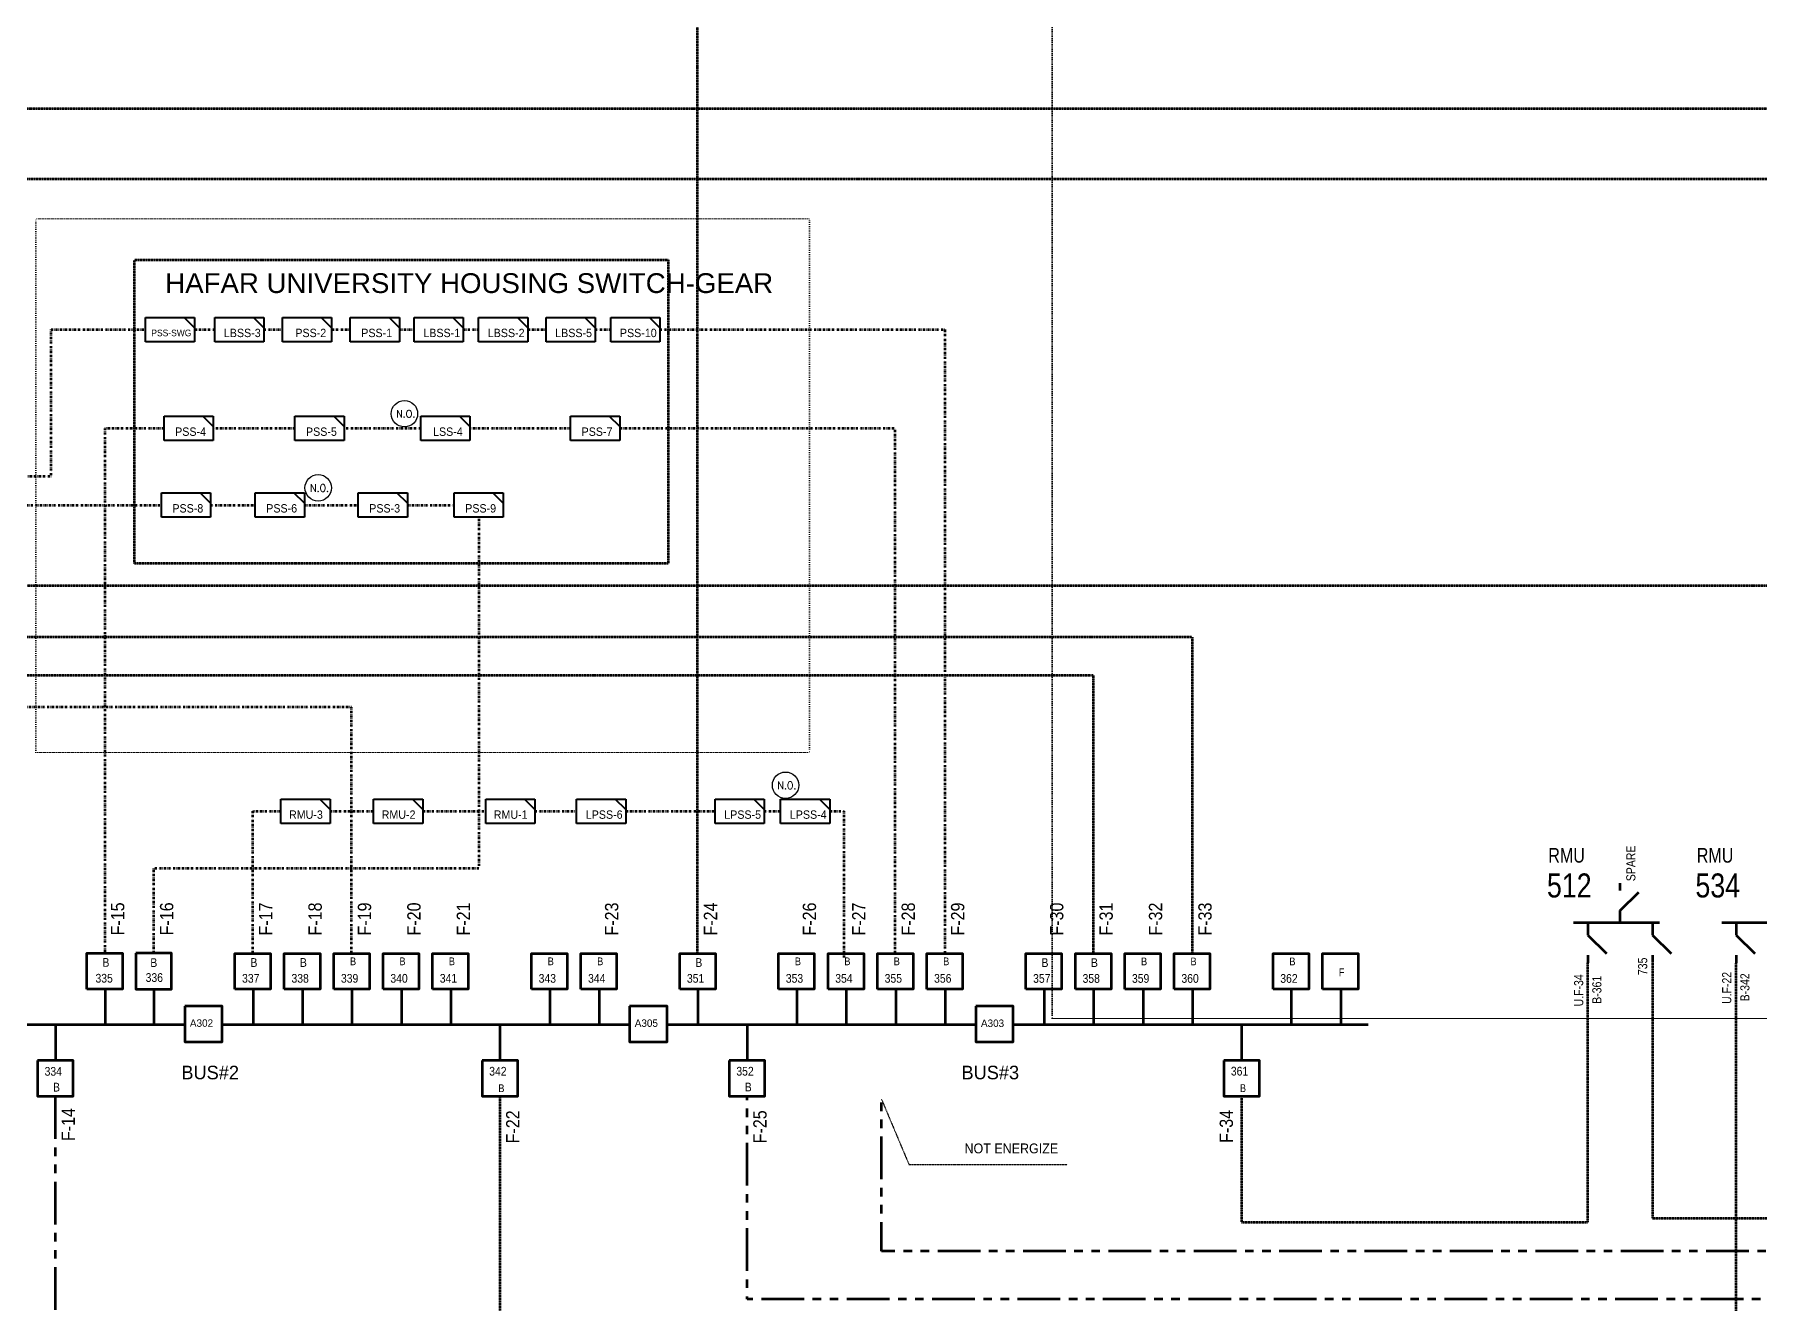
# Model space of a CAD drawing. Header units: metres. Extents: x 65984 to 144644, y -19036 to 23726.
# Drawn here: x 109544 to 110190, y 19814 to 20289 of the extents above; entities that cross this region are included whole.
import ezdxf
from ezdxf.enums import TextEntityAlignment as Align

# ---------------------------------------------------------------- set-up
doc = ezdxf.new("R2010")
doc.units = ezdxf.units.M
doc.header["$MEASUREMENT"] = 0
for name, pattern in [('( Phantom )', [2.5, 1.25, -0.25, 0.25, -0.25, 0.25, -0.25]), ('DGN Style 1', [0.6, 0, -0.6]), ('DGN Style 3', [0.013877, 0, -0.013877]), ('DGN Style 4', [1.6, 0.8, -0.4, 0, -0.4])]:
    doc.linetypes.add(name, pattern=pattern)
for name, color, linetype, lineweight in [('d_eos', 111, 'Continuous', 40), ('d_eos no', 121, 'Continuous', 40), ('d_grid line', 7, 'DGN Style 1', 0), ('d_switch', 95, 'Continuous', 40), ('d_tf no', 6, 'Continuous', 40), ('d_ug cable', 95, 'Continuous', 40), ('d_unit sub', 7, 'Continuous', 40), ('d_village name', 7, 'Continuous', 40), ('EARTH FAULT INDICATOR', 95, 'Continuous', 40), ('FDR  2  19', 172, 'Continuous', 40), ('GRID STATION  04', 7, 'Continuous', 40), ('O H MAIN FEEDER', 4, 'Continuous', 100), ('SW N O', 114, 'Continuous', 30)]:
    doc.layers.add(name, color=color, linetype=linetype, lineweight=lineweight)
doc.styles.add('NASKHF', font='naskhf.shx', dxfattribs={"height": 8})
doc.styles.get("Standard").update_dxf_attribs({"font": 'txt.shx'})
doc.styles.add('Style-Arial', font='arial.ttf')
doc.styles.add('Style-ENGINEERING', font='ENGINEERING.shx')
doc.styles.add('Style-msdefault', font='msdefault.shx')
doc.styles.add('Style-STANDARD', font='STANDARD.shx')
doc.dimstyles.new('ISO-25', dxfattribs={"dimtxt": 20, "dimasz": 16.666667, "dimexe": 8.333333, "dimexo": 4.166667, "dimgap": 4.166667, "dimtad": 1, "dimtxsty": 'Standard', "dimblk": 'NONE', "dimcen": 0, "dimadec": 0, "dimazin": 0, "dimtfac": 1, "dimtdec": 0, "dimtmove": 0, "dimatfit": 1, "dimldrblk": 'NONE', "dimfxl": 1, "dimlwd": 30, "dimarcsym": 0})

# ---------------------------------------------------------------- blocks, each defined once
blk = doc.blocks.new('*U983')
at = {"layer": 'd_unit sub', "color": 5, "linetype": 'Continuous', "lineweight": 40}
for p, q in [((-9.2, 4.61), (9.19, 4.61)), ((-9.2, -4.58), (-9.2, 4.61)), ((9.19, 0.73), (5.31, 4.61)), ((5.97, 4.61), (9.19, 4.61)), ((9.19, 4.61), (9.19, 1.4)), ((9.19, 4.61), (9.19, -4.58)), ((9.19, -4.58), (-9.2, -4.58))]:
    blk.add_line(p, q, dxfattribs=at)
blk = doc.blocks.new('*U846')
at = {"layer": 'd_eos', "color": 7, "linetype": 'Continuous', "lineweight": 211, "ltscale": 0.638341}
for p, q in [((-12.95, 12.1), (-12.95, 14.93)), ((11.34, 12.1), (11.34, 14.92)), ((-12.95, 4.66), (-5.94, 11.45)), ((11.34, 4.66), (18.34, 11.45)), ((14.01, 0.01), (-18.32, 0.01)), ((-12.95, 0.01), (-12.95, 4.66)), ((-0.8, 0.01), (-0.8, -4.64)), ((11.34, 0.01), (11.34, 4.66)), ((-0.8, -4.64), (6.2, -11.44)), ((-0.8, -12.09), (-0.8, -14.91))]:
    blk.add_line(p, q, dxfattribs=at)
blk = doc.blocks.new('_None')
blk = doc.blocks.new('*U892')
at = {"layer": 'SW N O', "color": 3}
blk.add_circle((0, 0), 16.8, dxfattribs=at)
at = {"layer": 'SW N O', "color": 3, "style": 'Style-STANDARD'}
blk.add_text('N.O.', height=9.6, dxfattribs=at).set_placement((1.7, -0.2), align=Align.MIDDLE_CENTER)

msp = doc.modelspace()

# ---------------------------------------------------------------- linework, layer by layer
at = {"layer": 'd_grid line', "color": 7, "linetype": 'DGN Style 1', "lineweight": 0, "flags": 128}
for points in [[(109925.31, 19920.47), (110915.27, 19920.47), (110915.27, 20520.47), (109925.31, 20520.47)], [(110915.27, 19920.47), (110915.27, 20520.47), (109925.31, 20520.47), (109925.31, 19920.47)]]:
    msp.add_lwpolyline(points, close=True, dxfattribs=at)
at = {"layer": 'd_ug cable', "color": 11, "linetype": 'DGN Style 4', "lineweight": 53}
for p, q in [((109654.65, 19998.11), (109670.97, 19998.11)), ((109689.38, 19998.11), (109712.97, 19998.11)), ((109731.39, 19998.11), (109747.05, 19998.11)), ((109765.46, 19998.11), (109798.95, 19998.11)), ((109817.37, 19998.11), (109823.54, 19998.11)), ((109841.96, 19998.11), (109847.4, 19998.11)), ((109847.4, 19943.32), (109847.4, 19998.11))]:
    msp.add_line(p, q, dxfattribs=at)
at = {"layer": 'd_ug cable', "color": 234, "linetype": 'DGN Style 3', "lineweight": 100, "flags": 128}
msp.add_lwpolyline([(109462.25, 20177.03), (109462.25, 20235.19), (110271.33, 20235.19), (110271.33, 20665.02)], dxfattribs=at)
at = {"layer": 'd_ug cable', "color": 5, "linetype": 'DGN Style 3', "lineweight": 100, "flags": 128}
msp.add_lwpolyline([(109516.35, 20177.03), (109516.35, 20261.54), (110199.32, 20261.54), (110199.32, 20665.02)], dxfattribs=at)
at = {"layer": 'd_ug cable', "color": 6, "linetype": 'DGN Style 3', "lineweight": 100, "flags": 128}
msp.add_lwpolyline([(109792.42, 19944.83), (109792.33, 20423.14)], dxfattribs=at)
at = {"layer": 'd_ug cable', "color": 5, "linetype": 'DGN Style 4', "lineweight": 53, "flags": 128}
for points in [[(109357.15, 19944.8), (109357.15, 20123.76), (109550.15, 20123.76), (109550.15, 20178.64), (109585.42, 20178.64)], [(109603.84, 20178.64), (109611.39, 20178.64)], [(109629.81, 20178.64), (109636.83, 20178.64)], [(109655.24, 20178.64), (109662.21, 20178.64)], [(109680.63, 20178.64), (109686.18, 20178.64)], [(109704.59, 20178.64), (109710.32, 20178.64)], [(109728.73, 20178.64), (109735.59, 20178.64)], [(109754.01, 20178.64), (109759.84, 20178.64)], [(109778.26, 20178.64), (109885.06, 20178.64)], [(109885.06, 20178.64), (109885.06, 19944.83)]]:
    msp.add_lwpolyline(points, dxfattribs=at)
at = {"layer": 'd_ug cable', "color": 206, "linetype": 'DGN Style 4', "lineweight": 53, "flags": 128}
for points in [[(109592.44, 20141.63), (109570.18, 20141.63), (109570.18, 19944.88)], [(109641.48, 20141.63), (109610.85, 20141.63)], [(109688.68, 20141.63), (109659.9, 20141.63)], [(109744.8, 20141.63), (109707.09, 20141.63)], [(109866.53, 19944.83), (109866.53, 20141.63), (109763.22, 20141.63)]]:
    msp.add_lwpolyline(points, dxfattribs=at)
at = {"layer": 'd_ug cable', "color": 121, "linetype": 'DGN Style 4', "lineweight": 53, "flags": 128}
for points in [[(109375.68, 19944.8), (109375.68, 20112.9), (109591.41, 20112.9)], [(109609.82, 20112.9), (109626.59, 20112.9)], [(109645, 20112.9), (109665.2, 20112.9)], [(109683.61, 20112.9), (109701.16, 20112.9)], [(109588.54, 19944.88), (109588.54, 19976.75), (109710.49, 19976.75), (109710.49, 20108.3)]]:
    msp.add_lwpolyline(points, dxfattribs=at)
at = {"layer": 'd_ug cable', "color": 98, "linetype": 'DGN Style 3', "lineweight": 140, "flags": 128}
msp.add_lwpolyline([(109088.58, 20082.7), (110247.73, 20082.7)], dxfattribs=at)
at = {"layer": 'd_ug cable', "color": 6, "linetype": 'DGN Style 4', "lineweight": 53, "flags": 128}
msp.add_lwpolyline([(109662.72, 19944.85), (109662.72, 20037.17), (108894.94, 20037.18), (108894.94, 20013.72)], dxfattribs=at)
at = {"layer": 'd_ug cable', "color": 11, "linetype": 'DGN Style 4', "lineweight": 53, "flags": 128}
msp.add_lwpolyline([(109625.66, 19944.85), (109625.66, 19998.11), (109636.24, 19998.11)], dxfattribs=at)
at = {"layer": 'd_ug cable', "color": 1, "linetype": 'DGN Style 3', "lineweight": 100, "flags": 128}
for points in [[(109718.3, 19891.32), (109718.3, 19803.64), (110181.74, 19803.64), (110181.74, 19941.37)], [(109996.3, 19891.37), (109996.3, 19844.16), (110126.08, 19844.16), (110126.08, 19941.37)], [(110150.37, 19941.37), (110150.37, 19845.62), (110732.31, 19845.62), (110732.31, 19891.52)]]:
    msp.add_lwpolyline(points, dxfattribs=at)
at = {"layer": 'd_ug cable', "color": 95, "linetype": '( Phantom )', "lineweight": 140, "ltscale": 12.802868, "flags": 128}
msp.add_lwpolyline([(109551.65, 19891.29), (109551.65, 19794.1), (110374.58, 19794.1), (110374.58, 19891.52)], dxfattribs=at)
at = {"layer": 'd_ug cable', "color": 234, "linetype": '( Phantom )', "lineweight": 140, "ltscale": 12.802868, "flags": 128}
msp.add_lwpolyline([(110524.21, 19891.52), (110524.21, 19815.22), (109810.95, 19815.22), (109810.95, 19891.34)], dxfattribs=at)
at = {"layer": 'd_ug cable', "color": 5, "linetype": '( Phantom )', "lineweight": 140, "ltscale": 12.802868, "flags": 128}
msp.add_lwpolyline([(110608.3, 19891.52), (110608.3, 19833.24), (109861.32, 19833.24), (109861.32, 19890.25)], dxfattribs=at)
at = {"layer": 'EARTH FAULT INDICATOR', "color": 2, "linetype": 'DGN Style 1', "lineweight": 0, "flags": 128}
msp.add_lwpolyline([(109544.39, 20020.15), (109544.39, 20220.15), (109834.39, 20220.15), (109834.39, 20020.15)], close=True, dxfattribs=at)
at = {"layer": 'FDR  2  19', "color": 6, "linetype": 'DGN Style 3', "lineweight": 53, "flags": 128}
msp.add_lwpolyline([(109291.75, 20147.19), (109291.75, 20063.47), (109977.77, 20063.47), (109977.77, 19944.8)], dxfattribs=at)
at = {"layer": 'FDR  2  19', "color": 1, "linetype": 'DGN Style 3', "lineweight": 53, "flags": 128}
msp.add_lwpolyline([(108847.03, 20014.85), (108847.03, 20049.15), (109940.71, 20049.14), (109940.71, 19944.8)], dxfattribs=at)
at = {"layer": 'GRID STATION  04', "color": 121, "linetype": 'Continuous', "lineweight": 70, "ltscale": 0.482743}
for p, q in [((109570.32, 19931.5), (109570.32, 19918.11)), ((109625.8, 19931.47), (109625.8, 19918.08)), ((109644.33, 19931.47), (109644.33, 19918.08)), ((109681.39, 19931.47), (109681.39, 19918.08)), ((109699.91, 19931.47), (109699.91, 19918.08)), ((109736.97, 19931.46), (109736.97, 19918.08)), ((109755.5, 19931.45), (109755.5, 19918.07)), ((109792.56, 19931.45), (109792.56, 19918.07)), ((109829.61, 19931.45), (109829.61, 19918.07)), ((109848.14, 19931.45), (109848.14, 19918.07)), ((109866.67, 19931.45), (109866.67, 19918.07)), ((109885.2, 19931.45), (109885.2, 19918.07)), ((109922.32, 19931.42), (109922.32, 19918.04)), ((109940.85, 19931.42), (109940.85, 19918.04)), ((109959.38, 19931.42), (109959.38, 19918.04)), ((109977.91, 19931.42), (109977.91, 19918.04)), ((110014.96, 19931.42), (110014.96, 19918.04)), ((110033.49, 19931.41), (110033.49, 19918.03)), ((109551.79, 19904.68), (109551.79, 19918.06)), ((109718.44, 19904.71), (109718.44, 19918.09)), ((109811.09, 19904.72), (109811.09, 19918.1)), ((109996.44, 19904.75), (109996.44, 19918.13))]:
    msp.add_line(p, q, dxfattribs=at)
at = {"layer": 'GRID STATION  04', "color": 218, "linetype": 'Continuous', "lineweight": 70, "ltscale": 0.482743}
msp.add_line((109588.68, 19918.11), (109588.68, 19931.5), dxfattribs=at)
at = {"layer": 'GRID STATION  04', "color": 6, "linetype": 'Continuous', "lineweight": 70, "ltscale": 0.482743}
msp.add_line((109662.86, 19931.47), (109662.86, 19918.08), dxfattribs=at)
at = {"layer": 'GRID STATION  04', "color": 121, "linetype": 'Continuous', "lineweight": 211, "ltscale": 0.482743}
for p, q in [((109600.18, 19918.09), (109475.43, 19918.09)), ((109766.94, 19918.09), (109614.24, 19918.09)), ((109896.7, 19918.09), (109781, 19918.09)), ((110043.76, 19918.09), (109910.76, 19918.09))]:
    msp.add_line(p, q, dxfattribs=at)
at = {"layer": 'GRID STATION  04', "color": 121, "linetype": 'Continuous', "lineweight": 70, "ltscale": 0.482743, "flags": 128}
for points in [[(109563.49, 19931.5), (109563.49, 19944.88), (109576.87, 19944.88), (109576.87, 19931.5)], [(109618.97, 19931.47), (109618.97, 19944.85), (109632.35, 19944.85), (109632.35, 19931.47)], [(109637.5, 19931.47), (109637.5, 19944.85), (109650.88, 19944.85), (109650.88, 19931.47)], [(109674.56, 19931.47), (109674.56, 19944.85), (109687.94, 19944.85), (109687.94, 19931.47)], [(109693.08, 19931.47), (109693.08, 19944.85), (109706.47, 19944.85), (109706.47, 19931.47)], [(109730.14, 19931.46), (109730.14, 19944.84), (109743.52, 19944.84), (109743.52, 19931.46)], [(109748.67, 19931.45), (109748.67, 19944.83), (109762.05, 19944.83), (109762.05, 19931.45)], [(109785.73, 19931.45), (109785.73, 19944.83), (109799.11, 19944.83), (109799.11, 19931.45)], [(109822.79, 19931.45), (109822.79, 19944.83), (109836.17, 19944.83), (109836.17, 19931.45)], [(109841.31, 19931.45), (109841.31, 19944.83), (109854.7, 19944.83), (109854.7, 19931.45)], [(109859.84, 19931.45), (109859.84, 19944.83), (109873.22, 19944.83), (109873.22, 19931.45)], [(109878.37, 19931.45), (109878.37, 19944.83), (109891.75, 19944.83), (109891.75, 19931.45)], [(109915.49, 19931.42), (109915.49, 19944.8), (109928.87, 19944.8), (109928.87, 19931.42)], [(109934.02, 19931.42), (109934.02, 19944.8), (109947.4, 19944.8), (109947.4, 19931.42)], [(109952.55, 19931.42), (109952.55, 19944.8), (109965.93, 19944.8), (109965.93, 19931.42)], [(109971.08, 19931.42), (109971.08, 19944.8), (109984.46, 19944.8), (109984.46, 19931.42)], [(110008.13, 19931.42), (110008.13, 19944.8), (110021.52, 19944.8), (110021.52, 19931.42)], [(110026.66, 19931.41), (110026.66, 19944.8), (110040.05, 19944.8), (110040.05, 19931.41)], [(109544.96, 19904.68), (109544.96, 19891.29), (109558.34, 19891.29), (109558.34, 19904.68)], [(109711.61, 19904.71), (109711.61, 19891.32), (109725, 19891.32), (109725, 19904.71)], [(109804.26, 19904.72), (109804.26, 19891.34), (109817.64, 19891.34), (109817.64, 19904.72)], [(109989.61, 19904.75), (109989.61, 19891.37), (110002.99, 19891.37), (110002.99, 19904.75)]]:
    msp.add_lwpolyline(points, close=True, dxfattribs=at)
at = {"layer": 'GRID STATION  04', "color": 218, "linetype": 'Continuous', "lineweight": 70, "ltscale": 0.482743, "flags": 128}
msp.add_lwpolyline([(109581.85, 19944.88), (109581.85, 19931.5), (109595.23, 19931.5), (109595.23, 19944.88)], close=True, dxfattribs=at)
at = {"layer": 'GRID STATION  04', "color": 6, "linetype": 'Continuous', "lineweight": 70, "ltscale": 0.482743, "flags": 128}
msp.add_lwpolyline([(109656.03, 19931.47), (109656.03, 19944.85), (109669.41, 19944.85), (109669.41, 19931.47)], close=True, dxfattribs=at)
at = {"layer": 'GRID STATION  04', "color": 121, "linetype": 'Continuous', "lineweight": 53, "ltscale": 0.482743, "flags": 128}
for points in [[(109600.18, 19925.13), (109600.18, 19911.75), (109614.24, 19911.75), (109614.24, 19925.13)], [(109766.94, 19925.12), (109766.94, 19911.73), (109781, 19911.73), (109781, 19925.12)], [(109896.7, 19925.09), (109896.7, 19911.71), (109910.76, 19911.71), (109910.76, 19925.09)]]:
    msp.add_lwpolyline(points, close=True, dxfattribs=at)
at = {"layer": 'O H MAIN FEEDER', "color": 140, "linetype": 'DGN Style 3', "lineweight": 211, "flags": 128}
msp.add_lwpolyline([(109581.28, 20204.79), (109781.32, 20204.79), (109781.32, 20090.95), (109581.28, 20090.95)], close=True, dxfattribs=at)

# ---------------------------------------------------------------- block references
at = {"layer": 'd_eos', "color": 7, "linetype": 'Continuous', "lineweight": 211, "ltscale": 0.638341, "extrusion": (0, 0, -1), "rotation": 180.0000000000001}
for p in [(-110139.03, 19956.3), (-110194.69, 19956.3)]:
    msp.add_blockref('*U846', p, dxfattribs=at)
at = {"layer": 'd_unit sub', "color": 5, "linetype": 'Continuous', "lineweight": 40, "xscale": 1.001244647888767, "yscale": 1.001244647888767, "zscale": 1.001244647888767}
for p in [(109594.63, 20178.63), (109620.6, 20178.63), (109646.04, 20178.63), (109671.43, 20178.63), (109695.39, 20178.63), (109719.53, 20178.63), (109744.8, 20178.63), (109769.05, 20178.63), (109601.65, 20141.62), (109650.7, 20141.62), (109697.89, 20141.62), (109754.01, 20141.62), (109600.62, 20112.88), (109635.8, 20112.88), (109674.41, 20112.88), (109710.38, 20112.88), (109645.45, 19998.09), (109680.18, 19998.09), (109722.19, 19998.09), (109756.26, 19998.09), (109808.17, 19998.09), (109832.75, 19998.09)]:
    msp.add_blockref('*U983', p, dxfattribs=at)
at = {"layer": 'SW N O', "color": 3, "xscale": 0.2950694635422144, "yscale": 0.2950694635422144, "zscale": 0.2950694635422144}
for p in [(109682.52, 20147.13), (109650.2, 20119.34), (109825.39, 20007.87)]:
    msp.add_blockref('*U892', p, dxfattribs=at)

# ---------------------------------------------------------------- texts
at = {"layer": 'd_eos no', "color": 7, "linetype": 'Continuous', "lineweight": 53, "style": 'Style-msdefault', "width": 0.818182}
for p in [(110111.3, 19978.86), (110166.97, 19978.86)]:
    msp.add_text('RMU', height=5.5, dxfattribs=at).set_placement(p)
at = {"layer": 'd_eos no', "color": 7, "linetype": 'Continuous', "lineweight": 140, "style": 'Style-msdefault', "width": 0.833333}
for s, p in [('512', (110110.79, 19965.81)), ('534', (110166.45, 19965.81))]:
    msp.add_text(s, height=9, dxfattribs=at).set_placement(p)
at = {"layer": 'd_switch', "color": 1, "linetype": 'Continuous', "lineweight": 30, "style": 'Style-ENGINEERING', "width": 0.857143}
for s, p in [('SPARE', (110140.52, 19985.24)), ('735', (110144.94, 19943.27))]:
    msp.add_text(s, height=3.43, rotation=90, dxfattribs=at).set_placement(p, align=Align.TOP_RIGHT)
at = {"layer": 'd_switch', "color": 2, "linetype": 'Continuous', "lineweight": 30, "style": 'Style-msdefault', "width": 0.9}
for s, p in [('F-15', (109572.51, 19951.58)), ('F-16', (109590.88, 19951.59)), ('F-17', (109628, 19951.56)), ('F-18', (109646.52, 19951.56)), ('F-19', (109665.05, 19951.56)), ('F-20', (109683.58, 19951.56)), ('F-21', (109702.11, 19951.56)), ('F-23', (109757.7, 19951.54)), ('F-24', (109794.75, 19951.54)), ('F-26', (109831.81, 19951.54)), ('F-27', (109850.34, 19951.54)), ('F-28', (109868.87, 19951.54)), ('F-29', (109887.4, 19951.54)), ('F-30', (109924.52, 19951.51)), ('F-31', (109943.05, 19951.51)), ('F-32', (109961.57, 19951.51)), ('F-33', (109980.1, 19951.51))]:
    msp.add_text(s, height=5, rotation=90, dxfattribs=at).set_placement(p, align=Align.TOP_LEFT)
at = {"layer": 'd_switch', "color": 1, "linetype": 'Continuous', "lineweight": 30, "style": 'Style-ENGINEERING', "width": 0.857143}
for s, p in [('U.F-34', (110120.98, 19925)), ('B-361', (110127.78, 19925.97)), ('U.F-22', (110176.47, 19925.9)), ('B-342', (110183.27, 19926.88))]:
    msp.add_text(s, height=3.43, rotation=90.00752, dxfattribs=at).set_placement(p, align=Align.TOP_LEFT)
at = {"layer": 'd_switch', "color": 2, "linetype": 'Continuous', "lineweight": 30, "style": 'Style-msdefault', "width": 0.9}
for s, p in [('F-14', (109553.99, 19886.88)), ('F-22', (109720.64, 19886.01)), ('F-25', (109813.28, 19886.03)), ('F-34', (109988.1, 19886.19))]:
    msp.add_text(s, height=5, rotation=90, dxfattribs=at).set_placement(p, align=Align.TOP_RIGHT)
at = {"layer": 'd_tf no', "color": 6, "linetype": 'Continuous', "lineweight": 40, "style": 'Style-msdefault', "width": 0.953514}
for s, height, p in [('PSS-SWG', 2.493, (109602.66, 20178.65)), ('LBSS-3', 3.139, (109628.63, 20178.98)), ('PSS-2', 3.139, (109653.2, 20178.98)), ('LBSS-1', 3.139, (109703.41, 20178.98)), ('LBSS-2', 3.139, (109727.55, 20178.98)), ('LBSS-5', 3.139, (109752.83, 20178.98)), ('PSS-10', 3.139, (109777.08, 20178.98))]:
    msp.add_text(s, height=height, dxfattribs=at).set_placement(p, align=Align.TOP_RIGHT)
at = {"layer": 'd_tf no', "color": 6, "linetype": 'Continuous', "lineweight": 40, "char_height": 3.1393, "attachment_point": 3, "style": 'NASKHF'}
for s, insert in [('\\Fmsdefault;\\H1x;\\W0.953514;PSS-1\\P', (109677.91, 20178.98)), ('\\Fmsdefault;\\H1x;\\W0.953514;PSS-4\\P', (109608.14, 20141.97)), ('\\Fmsdefault;\\H1x;\\W0.953514;PSS-5\\P', (109657.19, 20141.97)), ('\\Fmsdefault;\\H1x;\\W0.953514;LSS-4\\P', (109704.38, 20141.97)), ('\\Fmsdefault;\\H1x;\\W0.953514;PSS-7\\P', (109760.5, 20141.97)), ('\\Fmsdefault;\\H1x;\\W0.953514;PSS-8\\P', (109607.11, 20113.23)), ('\\Fmsdefault;\\H1x;\\W0.953514;PSS-6\\P', (109642.29, 20113.23)), ('\\Fmsdefault;\\H1x;\\W0.953514;PSS-3\\P', (109680.9, 20113.23)), ('\\Fmsdefault;\\H1x;\\W0.953514;PSS-9\\P', (109716.87, 20113.23)), ('\\Fmsdefault;\\H1x;\\W0.953514;RMU-3', (109651.94, 19998.44)), ('\\Fmsdefault;\\H1x;\\W0.953514;RMU-2', (109686.67, 19998.44)), ('\\Fmsdefault;\\H1x;\\W0.953514;RMU-1', (109728.68, 19998.44)), ('\\Fmsdefault;\\H1x;\\W0.953514;LPSS-6', (109764.3, 19998.44)), ('\\Fmsdefault;\\H1x;\\W0.953514;LPSS-5', (109816.2, 19998.44)), ('\\Fmsdefault;\\H1x;\\W0.953514;LPSS-4', (109840.79, 19998.44))]:
    msp.add_mtext(s, dxfattribs=dict(at, insert=insert))
at = {"layer": 'd_ug cable', "color": 1, "linetype": 'DGN Style 3', "lineweight": 100, "insert": (109892.47, 19873.6), "char_height": 3.7, "attachment_point": 1, "line_spacing_factor": 0.72, "style": 'NASKHF'}
msp.add_mtext('\\Fmsdefault;\\H1x;\\W0.945946;NOT ENERGIZE', dxfattribs=at)
at = {"layer": 'd_village name', "color": 7, "linetype": 'Continuous', "lineweight": 53, "style": 'Style-Arial'}
msp.add_text('HAFAR UNIVERSITY HOUSING SWITCH-GEAR', height=7.4153, dxfattribs=at).set_placement((109706.8, 20196.07), align=Align.MIDDLE_CENTER)
at = {"layer": 'GRID STATION  04', "color": 121, "linetype": 'Continuous', "lineweight": 70, "style": 'Style-msdefault', "width": 0.888889}
for s, height, p in [('B', 3.28, (109569.33, 19943.1)), ('B', 3.28, (109624.81, 19943.07)), ('B', 3.28, (109643.34, 19943.07)), ('B', 2.91, (109680.64, 19943.33)), ('B', 2.91, (109699.17, 19943.33)), ('B', 2.91, (109736.22, 19943.32)), ('B', 2.91, (109754.75, 19943.32)), ('B', 3.28, (109791.57, 19943.06)), ('B', 2.91, (109828.87, 19943.32)), ('B', 2.91, (109847.4, 19943.32)), ('B', 2.91, (109865.92, 19943.32)), ('B', 2.91, (109884.45, 19943.32)), ('B', 3.28, (109921.33, 19943.03)), ('B', 3.28, (109939.86, 19943.03)), ('B', 2.91, (109958.63, 19943.29)), ('B', 2.91, (109977.16, 19943.29)), ('B', 2.91, (110014.22, 19943.29)), ('335', 3.278, (109566.71, 19937.17)), ('337', 3.278, (109621.66, 19937.14)), ('338', 3.278, (109640.18, 19937.14)), ('340', 3.278, (109677.25, 19937.14)), ('341', 3.278, (109695.78, 19937.14)), ('343', 3.278, (109732.83, 19937.13)), ('344', 3.278, (109751.36, 19937.13)), ('351', 3.278, (109788.41, 19937.13)), ('353', 3.278, (109825.48, 19937.13)), ('354', 3.278, (109844.01, 19937.13)), ('355', 3.278, (109862.53, 19937.13)), ('356', 3.278, (109881.06, 19937.13)), ('357', 3.278, (109918.18, 19937.1)), ('358', 3.278, (109936.71, 19937.1)), ('359', 3.278, (109955.24, 19937.1)), ('360', 3.278, (109973.77, 19937.1)), ('362', 3.278, (110010.83, 19937.1)), ('F', 2.91, (110032.75, 19939.22))]:
    msp.add_text(s, height=height, dxfattribs=at).set_placement(p, align=Align.TOP_LEFT)
at = {"layer": 'GRID STATION  04', "color": 218, "linetype": 'Continuous', "lineweight": 70, "style": 'Style-msdefault', "width": 0.888889}
for s, height, p in [('B', 3.28, (109587.27, 19943.04)), ('336', 3.278, (109585.51, 19937.43))]:
    msp.add_text(s, height=height, dxfattribs=at).set_placement(p, align=Align.TOP_LEFT)
at = {"layer": 'GRID STATION  04', "color": 6, "linetype": 'Continuous', "lineweight": 70, "style": 'Style-msdefault', "width": 0.888889}
for s, height, p in [('B', 2.91, (109662.11, 19943.33)), ('339', 3.278, (109658.72, 19937.14))]:
    msp.add_text(s, height=height, dxfattribs=at).set_placement(p, align=Align.TOP_LEFT)
at = {"layer": 'GRID STATION  04', "color": 121, "linetype": 'Continuous', "lineweight": 40, "style": 'Style-msdefault'}
for s, p in [('A302', (109602.11, 19920.12)), ('A305', (109768.86, 19920.1)), ('A303', (109898.63, 19920.07))]:
    msp.add_text(s, height=2.783, dxfattribs=at).set_placement(p, align=Align.TOP_LEFT)
at = {"layer": 'GRID STATION  04', "color": 121, "linetype": 'Continuous', "lineweight": 70, "style": 'Style-msdefault'}
for s, p in [('BUS#2', (109598.9, 19902.75)), ('BUS#3', (109891.33, 19902.75))]:
    msp.add_text(s, height=5.1, dxfattribs=at).set_placement(p, align=Align.TOP_LEFT)
at = {"layer": 'GRID STATION  04', "color": 121, "linetype": 'Continuous', "lineweight": 70, "style": 'Style-msdefault', "width": 0.888889}
for s, height, p in [('334', 3.278, (109547.64, 19899)), ('B', 3.28, (109550.8, 19893.07)), ('342', 3.278, (109714.3, 19899.03)), ('352', 3.278, (109806.94, 19899.04)), ('B', 3.28, (109810.1, 19893.11)), ('361', 3.278, (109992.3, 19899.08)), ('B', 2.91, (109717.7, 19892.84)), ('B', 2.91, (109995.69, 19892.89))]:
    msp.add_text(s, height=height, dxfattribs=at).set_placement(p)

# ---------------------------------------------------------------- leaders
at = {"layer": 'd_ug cable', "color": 0, "linetype": 'DGN Style 3', "lineweight": 30, "annotation_type": 0, "has_hookline": 1, "hookline_direction": 0, "text_width": 38.5}
msp.add_leader([(109861.32, 19890.25), (109871.63, 19865.73), (109888.3, 19865.73)], dimstyle='ISO-25', dxfattribs=at)

doc.saveas('drawing.dxf')
